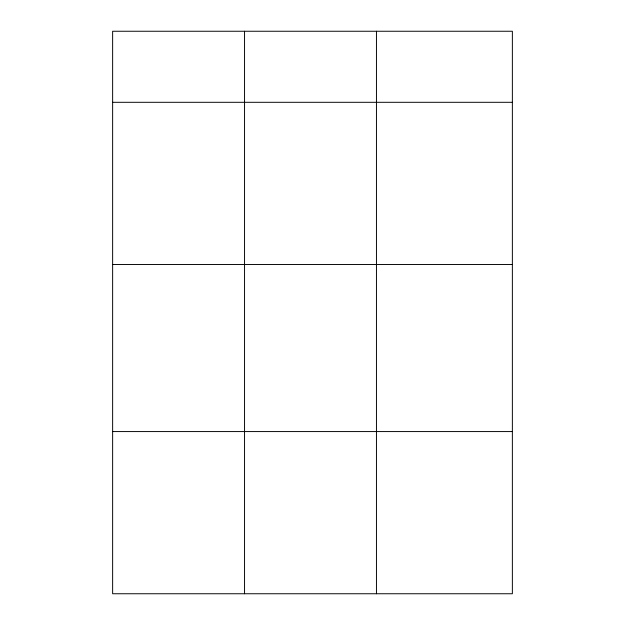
<?xml version="1.0" encoding="UTF-8"?>
<svg xmlns="http://www.w3.org/2000/svg" width="625" height="625" viewBox="0 0 625 625"><rect width="100%" height="100%" fill="white"/><g stroke="black" fill="none" stroke-linecap="round" stroke-linejoin="round"><path stroke-width="0.94" d="M512.367 264.484L512.367 31.25L112.633 31.25L112.633 593.75L512.367 593.75L512.367 264.484L112.633 264.484M112.633 102.305L512.367 102.305M112.633 431.57L512.367 431.57M376.453 31.25L376.453 593.75M244.547 31.25L244.547 593.75"/></g></svg>
